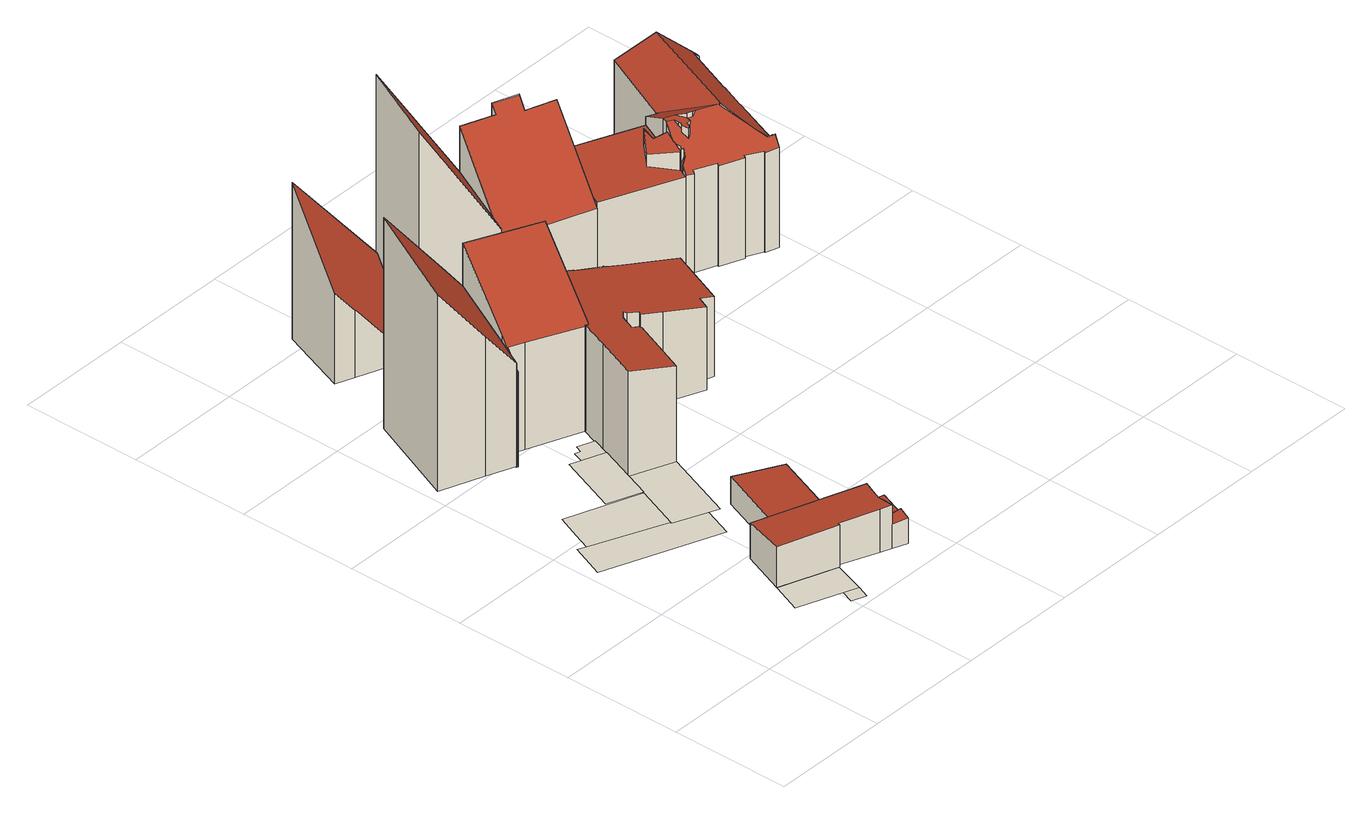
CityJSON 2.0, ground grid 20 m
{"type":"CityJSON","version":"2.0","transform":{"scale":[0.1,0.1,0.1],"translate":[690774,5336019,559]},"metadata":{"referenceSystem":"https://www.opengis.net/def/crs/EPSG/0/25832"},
"CityObjects":{
"building1":{"type":"Building","attributes":{"area_m2":55.53,"max_x":690797.88,"max_y":5336030,"min_x":690786.38,"min_y":5336021.5,"rf_extrusion_mode":"skip","rf_force_lod11":false,"rf_h_ground":560.53,"rf_h_pc_98p":0,"rf_h_roof_50p":0,"rf_h_roof_70p":0,"rf_h_roof_max":0,"rf_h_roof_min":0,"rf_is_glass_roof":false,"rf_nodata_frac":0.923,"rf_nodata_r":0,"rf_pc_select":"_HIGHEST_YET_INSUFFICIENT_COVERAGE","rf_pc_year":2026,"rf_pointcloud_unusable":true,"rf_pt_density":9.88,"rf_roof_planes":0,"rf_roof_type":"no points","rf_success":true,"rf_t_run":0,"source_file":"690_5336.gml"},"geometry":[{"type":"MultiSurface","lod":"0","boundaries":[[[0,1,2,3]]]}]},
"building2":{"type":"Building","attributes":{"area_m2":118.25,"max_x":690795.81,"max_y":5336057,"min_x":690774.81,"min_y":5336044,"rf_extrusion_mode":"skip","rf_force_lod11":false,"rf_h_ground":560.53,"rf_h_pc_98p":0,"rf_h_roof_50p":0,"rf_h_roof_70p":0,"rf_h_roof_max":0,"rf_h_roof_min":0,"rf_is_glass_roof":false,"rf_nodata_frac":0.958,"rf_nodata_r":0,"rf_pc_select":"_HIGHEST_YET_INSUFFICIENT_COVERAGE","rf_pc_year":2026,"rf_pointcloud_unusable":true,"rf_pt_density":6,"rf_roof_planes":0,"rf_roof_type":"no points","rf_success":true,"rf_t_run":0,"source_file":"690_5336.gml"},"geometry":[{"type":"MultiSurface","lod":"0","boundaries":[[[4,5,6,7,8,9,10]]]}]},
"building3":{"type":"Building","attributes":{"area_m2":5.8,"max_x":690795.94,"max_y":5336022.5,"min_x":690792.81,"min_y":5336019,"rf_extrusion_mode":"skip","rf_force_lod11":false,"rf_h_ground":560.53,"rf_h_pc_98p":0,"rf_h_roof_50p":0,"rf_h_roof_70p":0,"rf_h_roof_max":0,"rf_h_roof_min":0,"rf_is_glass_roof":false,"rf_nodata_frac":0.708,"rf_nodata_r":0,"rf_pc_select":"_HIGHEST_YET_INSUFFICIENT_COVERAGE","rf_pc_year":2026,"rf_pointcloud_unusable":true,"rf_pt_density":18.86,"rf_roof_planes":0,"rf_roof_type":"no planes","rf_success":true,"rf_t_run":0,"source_file":"690_5336.gml"},"geometry":[{"type":"MultiSurface","lod":"0","boundaries":[[[0,11,12,13]]]}]},
"building4":{"type":"Building","attributes":{"area_m2":101.1,"max_x":690793.38,"max_y":5336063.5,"min_x":690778.38,"min_y":5336051.5,"rf_extrusion_mode":"skip","rf_force_lod11":false,"rf_h_ground":560.47,"rf_h_pc_98p":0,"rf_h_roof_50p":0,"rf_h_roof_70p":0,"rf_h_roof_max":0,"rf_h_roof_min":0,"rf_is_glass_roof":false,"rf_nodata_frac":0.955,"rf_nodata_r":0,"rf_pc_select":"_HIGHEST_YET_INSUFFICIENT_COVERAGE","rf_pc_year":2026,"rf_pointcloud_unusable":true,"rf_pt_density":4,"rf_roof_planes":0,"rf_roof_type":"no points","rf_success":true,"rf_t_run":0,"source_file":"690_5336.gml"},"geometry":[{"type":"MultiSurface","lod":"0","boundaries":[[[9,8,14,15,16]]]}]},
"building5":{"type":"Building","attributes":{"area_m2":160.46,"max_x":690811.12,"max_y":5336037.5,"min_x":690788.38,"min_y":5336023,"rf_extrusion_mode":"standard","rf_force_lod11":false,"rf_h_ground":560.53,"rf_h_pc_98p":0,"rf_h_roof_50p":567.28,"rf_h_roof_70p":567.58,"rf_h_roof_max":568.03,"rf_h_roof_min":564.08,"rf_h_roof_ridge":564.94,"rf_is_glass_roof":false,"rf_nodata_frac":0.448,"rf_nodata_r":0,"rf_pc_select":"_HIGHEST_YET_INSUFFICIENT_COVERAGE","rf_pc_year":2026,"rf_pointcloud_unusable":false,"rf_pt_density":206.35,"rf_ridgelines":1,"rf_rmse_lod22":5.85,"rf_roof_planes":8,"rf_roof_type":"slanted","rf_success":true,"rf_t_run":27,"rf_volume_lod22":1024.24,"source_file":"690_5336.gml"},"children":["building5-1"]},
"building5-1":{"type":"BuildingPart","parents":["building5"],"geometry":[{"type":"Solid","lod":"2.2","boundaries":[[[[17,18,19,20,21,22,23,24,25,26]],[[27,18,17,28]],[[28,17,26,29]],[[29,26,25,30]],[[31,32,33,34]],[[35,36,34,37]],[[30,25,24,38]],[[39,20,19,40]],[[41,42,40,43]],[[44,22,21,32,31]],[[36,23,22,44]],[[37,34,33,42,41]],[[43,40,19,18,27]],[[32,21,20,39]],[[38,24,23,36,35]],[[36,44,31,34]],[[32,39,40,42,33]],[[38,35,37,41,43,27,28,29,30]]]],"semantics":{"surfaces":[{"type":"GroundSurface"},{"type":"WallSurface","on_footprint_edge":true},{"type":"WallSurface","on_footprint_edge":false},{"type":"RoofSurface","rf_azimuth":269.57,"rf_h_roof_50p":564.8,"rf_h_roof_70p":564.86,"rf_h_roof_max":564.98,"rf_h_roof_min":564.69,"rf_slope":6.66},{"type":"RoofSurface","rf_azimuth":268.84,"rf_h_roof_50p":564.18,"rf_h_roof_70p":564.22,"rf_h_roof_max":567.5,"rf_h_roof_min":564.03,"rf_slope":4.41},{"type":"RoofSurface","rf_azimuth":4.4,"rf_h_roof_50p":567.28,"rf_h_roof_70p":567.45,"rf_h_roof_max":567.97,"rf_h_roof_min":566.59,"rf_slope":6.6}],"values":[[0,1,1,1,2,2,1,1,2,1,1,2,1,1,1,3,4,5]]}}]},
"building6":{"type":"Building","attributes":{"area_m2":212.73,"max_x":690792.81,"max_y":5336096.5,"min_x":690774.56,"min_y":5336076.5,"rf_extrusion_mode":"standard","rf_force_lod11":false,"rf_h_ground":560.72,"rf_h_pc_98p":0,"rf_h_roof_50p":581.17,"rf_h_roof_70p":581.42,"rf_h_roof_max":581.67,"rf_h_roof_min":578.67,"rf_is_glass_roof":false,"rf_nodata_frac":0.914,"rf_nodata_r":0,"rf_pc_select":"_HIGHEST_YET_INSUFFICIENT_COVERAGE","rf_pc_year":2026,"rf_pointcloud_unusable":false,"rf_pt_density":9.86,"rf_ridgelines":0,"rf_rmse_lod22":3.4,"rf_roof_planes":2,"rf_roof_type":"slanted","rf_success":true,"rf_t_run":2,"rf_volume_lod22":5761.07,"source_file":"690_5336.gml"},"children":["building6-1"]},
"building6-1":{"type":"BuildingPart","parents":["building6"],"geometry":[{"type":"Solid","lod":"2.2","boundaries":[[[[45,46,47,48,49,50,51,52]],[[53,50,49,54]],[[55,51,50,53]],[[56,52,51,55]],[[57,46,45,58]],[[54,49,48,59]],[[59,48,47,60]],[[60,47,46,57]],[[58,45,52,56]],[[58,56,55,53,54,59,60,57]]]],"semantics":{"surfaces":[{"type":"GroundSurface"},{"type":"WallSurface","on_footprint_edge":true},{"type":"RoofSurface","rf_azimuth":119.22,"rf_h_roof_50p":587.95,"rf_h_roof_70p":591.27,"rf_h_roof_max":597.28,"rf_h_roof_min":578.45,"rf_slope":52.38}],"values":[[0,1,1,1,1,1,1,1,1,2]]}}]},
"building7":{"type":"Building","attributes":{"area_m2":65.28,"max_x":690797.19,"max_y":5336071,"min_x":690787.69,"min_y":5336059,"rf_extrusion_mode":"skip","rf_force_lod11":false,"rf_h_ground":560.67,"rf_h_pc_98p":0,"rf_h_roof_50p":0,"rf_h_roof_70p":0,"rf_h_roof_max":0,"rf_h_roof_min":0,"rf_is_glass_roof":false,"rf_nodata_frac":0.927,"rf_nodata_r":0,"rf_pc_select":"_HIGHEST_YET_INSUFFICIENT_COVERAGE","rf_pc_year":2026,"rf_pointcloud_unusable":true,"rf_pt_density":4.21,"rf_roof_planes":0,"rf_roof_type":"no points","rf_success":true,"rf_t_run":0,"source_file":"690_5336.gml"},"geometry":[{"type":"MultiSurface","lod":"0","boundaries":[[[61,62,63,64]]]}]},
"building8":{"type":"Building","attributes":{"area_m2":98.35,"max_x":690802.12,"max_y":5336063,"min_x":690790.44,"min_y":5336048.5,"rf_extrusion_mode":"skip","rf_force_lod11":false,"rf_h_ground":560.53,"rf_h_pc_98p":0,"rf_h_roof_50p":0,"rf_h_roof_70p":0,"rf_h_roof_max":0,"rf_h_roof_min":0,"rf_is_glass_roof":false,"rf_nodata_frac":0.774,"rf_nodata_r":0,"rf_pc_select":"_HIGHEST_YET_INSUFFICIENT_COVERAGE","rf_pc_year":2026,"rf_pointcloud_unusable":true,"rf_pt_density":48,"rf_roof_planes":0,"rf_roof_type":"no planes","rf_success":true,"rf_t_run":1,"source_file":"690_5336.gml"},"geometry":[{"type":"MultiSurface","lod":"0","boundaries":[[[65,66,67,7]]]}]},
"building9":{"type":"Building","attributes":{"area_m2":113.41,"max_x":690807.62,"max_y":5336048,"min_x":690794.75,"min_y":5336033,"rf_extrusion_mode":"standard","rf_force_lod11":false,"rf_h_ground":560.53,"rf_h_pc_98p":0,"rf_h_roof_50p":564.53,"rf_h_roof_70p":564.62,"rf_h_roof_max":564.78,"rf_h_roof_min":564.28,"rf_is_glass_roof":false,"rf_nodata_frac":0.458,"rf_nodata_r":0,"rf_pc_select":"_HIGHEST_YET_INSUFFICIENT_COVERAGE","rf_pc_year":2026,"rf_pointcloud_unusable":false,"rf_pt_density":127.12,"rf_ridgelines":0,"rf_rmse_lod22":5.97,"rf_roof_planes":1,"rf_roof_type":"horizontal","rf_success":true,"rf_t_run":19,"rf_volume_lod22":476.86,"source_file":"690_5336.gml"},"children":["building9-1"]},
"building9-1":{"type":"BuildingPart","parents":["building9"],"geometry":[{"type":"Solid","lod":"2.2","boundaries":[[[[68,69,70,71]],[[72,70,69,73]],[[74,71,70,72]],[[75,68,71,74]],[[73,69,68,75]],[[73,75,74,72]]]],"semantics":{"surfaces":[{"type":"GroundSurface"},{"type":"WallSurface","on_footprint_edge":true},{"type":"RoofSurface","rf_azimuth":113.95,"rf_h_roof_50p":564.74,"rf_h_roof_70p":564.91,"rf_h_roof_max":565.18,"rf_h_roof_min":564.3,"rf_slope":5.18}],"values":[[0,1,1,1,1,2]]}}]},
"building10":{"type":"Building","attributes":{"area_m2":12.14,"max_x":690798.31,"max_y":5336073,"min_x":690793.38,"min_y":5336069,"rf_extrusion_mode":"skip","rf_force_lod11":false,"rf_h_ground":560.62,"rf_h_pc_98p":0,"rf_h_roof_50p":0,"rf_h_roof_70p":0,"rf_h_roof_max":0,"rf_h_roof_min":0,"rf_is_glass_roof":false,"rf_nodata_frac":0.875,"rf_nodata_r":0,"rf_pc_select":"_HIGHEST_YET_INSUFFICIENT_COVERAGE","rf_pc_year":2026,"rf_pointcloud_unusable":true,"rf_pt_density":13.33,"rf_roof_planes":0,"rf_roof_type":"no points","rf_success":true,"rf_t_run":0,"source_file":"690_5336.gml"},"geometry":[{"type":"MultiSurface","lod":"0","boundaries":[[[76,77,78,79,80,81]]]}]},
"building11":{"type":"Building","attributes":{"area_m2":177.84,"max_x":690805,"max_y":5336092,"min_x":690786.44,"min_y":5336074.5,"rf_extrusion_mode":"standard","rf_force_lod11":false,"rf_h_ground":560.53,"rf_h_pc_98p":0,"rf_h_roof_50p":581.33,"rf_h_roof_70p":581.47,"rf_h_roof_max":581.72,"rf_h_roof_min":580.58,"rf_h_roof_ridge":581.75,"rf_is_glass_roof":false,"rf_nodata_frac":0.703,"rf_nodata_r":0,"rf_pc_select":"_HIGHEST_YET_INSUFFICIENT_COVERAGE","rf_pc_year":2026,"rf_pointcloud_unusable":false,"rf_pt_density":61.84,"rf_ridgelines":1,"rf_rmse_lod22":2.49,"rf_roof_planes":14,"rf_roof_type":"slanted","rf_success":true,"rf_t_run":11,"rf_volume_lod22":4073.27,"source_file":"690_5336.gml"},"children":["building11-1"]},
"building11-1":{"type":"BuildingPart","parents":["building11"],"geometry":[{"type":"Solid","lod":"2.2","boundaries":[[[[82,83,84,85,86,87,88,89]],[[90,88,87,91]],[[91,87,86,92]],[[93,84,83,94]],[[95,85,84,93]],[[96,89,88,90]],[[92,86,85,95]],[[97,82,89,96]],[[94,83,82,97]],[[94,97,96,90,91,92,95,93]]]],"semantics":{"surfaces":[{"type":"GroundSurface"},{"type":"WallSurface","on_footprint_edge":true},{"type":"RoofSurface","rf_azimuth":197.57,"rf_h_roof_50p":583.54,"rf_h_roof_70p":585.47,"rf_h_roof_max":588.56,"rf_h_roof_min":577.52,"rf_slope":34.72}],"values":[[0,1,1,1,1,1,1,1,1,2]]}}]},
"building12":{"type":"Building","attributes":{"area_m2":165.88,"max_x":690801.81,"max_y":5336120.5,"min_x":690784.88,"min_y":5336104,"rf_extrusion_mode":"standard","rf_force_lod11":false,"rf_h_ground":560.53,"rf_h_pc_98p":0,"rf_h_roof_50p":0,"rf_h_roof_70p":0,"rf_h_roof_max":0,"rf_h_roof_min":0,"rf_is_glass_roof":false,"rf_nodata_frac":0.89,"rf_nodata_r":0,"rf_pc_select":"_HIGHEST_YET_INSUFFICIENT_COVERAGE","rf_pc_year":2026,"rf_pointcloud_unusable":false,"rf_pt_density":40.11,"rf_ridgelines":0,"rf_rmse_lod22":0.914,"rf_roof_planes":3,"rf_roof_type":"slanted","rf_success":true,"rf_t_run":3,"rf_volume_lod22":2143.94,"source_file":"690_5336.gml"},"children":["building12-1"]},
"building12-1":{"type":"BuildingPart","parents":["building12"],"geometry":[{"type":"MultiSurface","lod":"2.2","boundaries":[[[98,99,100,101,102,103,104]],[[105,99,98,106]],[[107,99,105]],[[108,100,99,107]],[[109,101,100,108]],[[110,102,101,109]],[[106,98,104,111]],[[103,112,113]],[[111,104,113]],[[102,110,114]],[[112,103,114]],[[112,114,110,109,108,107,105,106,111,113]]],"semantics":{"surfaces":[{"type":"GroundSurface"},{"type":"WallSurface","on_footprint_edge":true},{"type":"RoofSurface","rf_azimuth":146.97,"rf_h_roof_50p":573.74,"rf_h_roof_70p":577.22,"rf_h_roof_max":587.28,"rf_h_roof_min":560.17,"rf_slope":56.96}],"values":[0,1,1,1,1,1,1,1,1,1,1,2]}}]},
"building13":{"type":"Building","attributes":{"area_m2":359.8,"max_x":690824.88,"max_y":5336087.5,"min_x":690795,"min_y":5336060.5,"rf_extrusion_mode":"standard","rf_force_lod11":false,"rf_h_ground":560.42,"rf_h_pc_98p":0,"rf_h_roof_50p":578.03,"rf_h_roof_70p":578.17,"rf_h_roof_max":578.72,"rf_h_roof_min":577.47,"rf_h_roof_ridge":578.34,"rf_is_glass_roof":false,"rf_nodata_frac":0.672,"rf_nodata_r":0,"rf_pc_select":"_HIGHEST_YET_INSUFFICIENT_COVERAGE","rf_pc_year":2026,"rf_pointcloud_unusable":false,"rf_pt_density":48.74,"rf_ridgelines":6,"rf_rmse_lod22":4.66,"rf_roof_planes":23,"rf_roof_type":"slanted","rf_success":true,"rf_t_run":31,"rf_volume_lod22":5923.15,"source_file":"690_5336.gml"},"children":["building13-1"]},
"building13-1":{"type":"BuildingPart","parents":["building13"],"geometry":[{"type":"Solid","lod":"2.2","boundaries":[[[[115,116,117,118,119,120,121,122,123,124,125,126,127,128,129,130,131,132,133,134,135,136,137,138,139]],[[140,123,122,141]],[[142,124,123,140]],[[143,131,130,144]],[[145,132,131,143]],[[146,128,127,147]],[[148,129,128,146]],[[144,130,129,148]],[[149,126,125,150]],[[150,125,124,142]],[[151,116,115,152]],[[147,127,126,149]],[[153,119,118,154]],[[152,115,139,155]],[[141,122,121,156]],[[157,120,119,153]],[[156,121,120,157]],[[154,118,117,158]],[[158,117,116,151]],[[155,139,138,159]],[[159,138,137,160]],[[160,137,136,161]],[[161,136,135,162]],[[163,133,132,145]],[[164,134,133,163]],[[162,135,134,164]],[[162,164,163,145,143,144,148,146,147,149,150,142,140,141,156,157,153,154,158,151,152,155,159,160,161]]]],"semantics":{"surfaces":[{"type":"GroundSurface"},{"type":"WallSurface","on_footprint_edge":true},{"type":"RoofSurface","rf_azimuth":114.53,"rf_h_roof_50p":577.24,"rf_h_roof_70p":577.86,"rf_h_roof_max":578.81,"rf_h_roof_min":574.19,"rf_slope":11.82}],"values":[[0,1,1,1,1,1,1,1,1,1,1,1,1,1,1,1,1,1,1,1,1,1,1,1,1,1,2]]}}]},
"building14":{"type":"Building","attributes":{"area_m2":167.84,"max_x":690814.25,"max_y":5336116,"min_x":690797.38,"min_y":5336099.5,"rf_extrusion_mode":"standard","rf_force_lod11":false,"rf_h_ground":560.53,"rf_h_pc_98p":0,"rf_h_roof_50p":0,"rf_h_roof_70p":0,"rf_h_roof_max":0,"rf_h_roof_min":0,"rf_is_glass_roof":false,"rf_nodata_frac":0.852,"rf_nodata_r":0,"rf_pc_select":"_HIGHEST_YET_INSUFFICIENT_COVERAGE","rf_pc_year":2026,"rf_pointcloud_unusable":false,"rf_pt_density":40.52,"rf_ridgelines":0,"rf_rmse_lod22":5.14,"rf_roof_planes":5,"rf_roof_type":"slanted","rf_success":true,"rf_t_run":5,"rf_volume_lod22":4903.26,"source_file":"690_5336.gml"},"children":["building14-1"]},
"building14-1":{"type":"BuildingPart","parents":["building14"],"geometry":[{"type":"Solid","lod":"2.2","boundaries":[[[[165,103,166,167]],[[168,103,165,169]],[[169,165,167,170]],[[171,166,103,168]],[[170,167,166,171]],[[170,171,168,169]]]],"semantics":{"surfaces":[{"type":"GroundSurface"},{"type":"WallSurface","on_footprint_edge":true},{"type":"RoofSurface","rf_azimuth":116.4,"rf_h_roof_50p":589.91,"rf_h_roof_70p":594.26,"rf_h_roof_max":601.81,"rf_h_roof_min":578.36,"rf_slope":58.26}],"values":[[0,1,1,1,1,2]]}}]},
"building15":{"type":"Building","attributes":{"area_m2":195.93,"max_x":690828.19,"max_y":5336111,"min_x":690809.56,"min_y":5336094,"rf_extrusion_mode":"standard","rf_force_lod11":false,"rf_h_ground":560.42,"rf_h_pc_98p":0,"rf_h_roof_50p":0,"rf_h_roof_70p":0,"rf_h_roof_max":0,"rf_h_roof_min":0,"rf_is_glass_roof":false,"rf_nodata_frac":0.833,"rf_nodata_r":0,"rf_pc_select":"_HIGHEST_YET_INSUFFICIENT_COVERAGE","rf_pc_year":2026,"rf_pointcloud_unusable":false,"rf_pt_density":27.51,"rf_ridgelines":0,"rf_rmse_lod22":0.571,"rf_roof_planes":7,"rf_roof_type":"slanted","rf_success":true,"rf_t_run":6,"rf_volume_lod22":4307.54,"source_file":"690_5336.gml"},"children":["building15-1"]},
"building15-1":{"type":"BuildingPart","parents":["building15"],"geometry":[{"type":"Solid","lod":"2.2","boundaries":[[[[172,173,174,175,176,177,178,179]],[[180,178,177,181]],[[182,179,178,180]],[[181,177,176,183]],[[183,176,175,184]],[[185,173,172,186]],[[184,175,174,187]],[[187,174,173,185]],[[186,172,179,182]],[[186,182,180,181,183,184,187,185]]]],"semantics":{"surfaces":[{"type":"GroundSurface"},{"type":"WallSurface","on_footprint_edge":true},{"type":"RoofSurface","rf_azimuth":202.3,"rf_h_roof_50p":582.61,"rf_h_roof_70p":584.97,"rf_h_roof_max":589.46,"rf_h_roof_min":576.65,"rf_slope":42.08}],"values":[[0,1,1,1,1,1,1,1,1,2]]}}]},
"building16":{"type":"Building","attributes":{"area_m2":160.98,"max_x":690840.81,"max_y":5336104.5,"min_x":690823.75,"min_y":5336088.5,"rf_extrusion_mode":"standard","rf_force_lod11":false,"rf_h_ground":560.47,"rf_h_pc_98p":0,"rf_h_roof_50p":577.92,"rf_h_roof_70p":581.08,"rf_h_roof_max":581.42,"rf_h_roof_min":577.33,"rf_h_roof_ridge":575.52,"rf_is_glass_roof":false,"rf_nodata_frac":0.59,"rf_nodata_r":0,"rf_pc_select":"_HIGHEST_YET_INSUFFICIENT_COVERAGE","rf_pc_year":2026,"rf_pointcloud_unusable":false,"rf_pt_density":104.17,"rf_ridgelines":1,"rf_rmse_lod22":4.1,"rf_roof_planes":19,"rf_roof_type":"slanted","rf_success":true,"rf_t_run":26,"rf_volume_lod22":2927.61,"source_file":"690_5336.gml"},"children":["building16-1"]},
"building16-1":{"type":"BuildingPart","parents":["building16"],"geometry":[{"type":"Solid","lod":"2.2","boundaries":[[[[188,189,190,191,192,193]],[[194,189,188,195]],[[195,188,193,196]],[[196,193,192,197]],[[198,199,200,201]],[[202,203,199,198]],[[204,205,203,202]],[[205,190,189,194]],[[201,200,206,207]],[[207,206,208,209]],[[209,208,191,190,205,204]],[[197,192,191,208]],[[209,204,202,198,201,207]],[[197,208,206,200,199,203,205,194,195,196]]]],"semantics":{"surfaces":[{"type":"GroundSurface"},{"type":"WallSurface","on_footprint_edge":true},{"type":"WallSurface","on_footprint_edge":false},{"type":"RoofSurface","rf_azimuth":254.69,"rf_h_roof_50p":581.02,"rf_h_roof_70p":581.24,"rf_h_roof_max":581.74,"rf_h_roof_min":580.41,"rf_slope":20.85},{"type":"RoofSurface","rf_azimuth":193.07,"rf_h_roof_50p":578.56,"rf_h_roof_70p":578.87,"rf_h_roof_max":581.61,"rf_h_roof_min":577.54,"rf_slope":8.1}],"values":[[0,1,1,1,2,2,2,1,2,2,1,1,3,4]]}}]},
"building17":{"type":"Building","attributes":{"area_m2":28.83,"max_x":690843.75,"max_y":5336116,"min_x":690836.75,"min_y":5336109,"rf_extrusion_mode":"standard","rf_force_lod11":false,"rf_h_ground":561.78,"rf_h_pc_98p":0,"rf_h_roof_50p":567.28,"rf_h_roof_70p":567.33,"rf_h_roof_max":567.72,"rf_h_roof_min":565.97,"rf_h_roof_ridge":566.11,"rf_is_glass_roof":false,"rf_nodata_frac":0.404,"rf_nodata_r":0,"rf_pc_select":"_HIGHEST_YET_INSUFFICIENT_COVERAGE","rf_pc_year":2026,"rf_pointcloud_unusable":false,"rf_pt_density":176.65,"rf_ridgelines":1,"rf_rmse_lod22":1.55,"rf_roof_planes":4,"rf_roof_type":"slanted","rf_success":true,"rf_t_run":8,"rf_volume_lod22":154.8,"source_file":"690_5336.gml"},"children":["building17-1"]},
"building17-1":{"type":"BuildingPart","parents":["building17"],"geometry":[{"type":"Solid","lod":"2.2","boundaries":[[[[210,211,212,213,214,215]],[[216,214,213,217]],[[218,215,214,216]],[[219,210,215,218]],[[217,213,212,220]],[[220,212,211,221]],[[221,211,210,219]],[[221,219,218,216,217,220]]]],"semantics":{"surfaces":[{"type":"GroundSurface"},{"type":"WallSurface","on_footprint_edge":true},{"type":"RoofSurface","rf_azimuth":131.5,"rf_h_roof_50p":567.17,"rf_h_roof_70p":567.31,"rf_h_roof_max":567.67,"rf_h_roof_min":566.71,"rf_slope":9.37}],"values":[[0,1,1,1,1,1,1,2]]}}]},
"building18":{"type":"Building","attributes":{"area_m2":337.88,"max_x":690859.69,"max_y":5336112,"min_x":690836.62,"min_y":5336083,"rf_extrusion_mode":"standard","rf_force_lod11":false,"rf_h_ground":560.47,"rf_h_pc_98p":0,"rf_h_roof_50p":581.67,"rf_h_roof_70p":582.47,"rf_h_roof_max":583.53,"rf_h_roof_min":578.42,"rf_h_roof_ridge":583.59,"rf_is_glass_roof":false,"rf_nodata_frac":0,"rf_nodata_r":0,"rf_pc_select":"PREFERRED_AND_LATEST","rf_pc_year":2026,"rf_pointcloud_unusable":false,"rf_pt_density":1306.06,"rf_ridgelines":13,"rf_rmse_lod22":2.63,"rf_roof_planes":34,"rf_roof_type":"slanted","rf_success":true,"rf_t_run":177,"rf_volume_lod22":7024.22,"source_file":"690_5336.gml"},"children":["building18-1"]},
"building18-1":{"type":"BuildingPart","parents":["building18"],"geometry":[{"type":"Solid","lod":"2.2","boundaries":[[[[222,223,224,225,226,227,228,229,230,231,232,233,189,234,235,236,237,238,239,240,241,242,243,244,245,246,247,248,249,250]],[[251,252,253,254]],[[255,256,252,251]],[[257,239,238,258]],[[259,240,239,257]],[[258,238,237,260]],[[260,237,236,261]],[[262,225,224,263]],[[263,224,223,264]],[[265,234,189,266]],[[267,235,234,265]],[[268,229,228,269]],[[269,228,227,270]],[[271,272,230,229,268]],[[273,233,232,274]],[[275,226,225,262]],[[276,250,249,277]],[[278,222,250,276]],[[277,249,248,279]],[[280,281,282,283]],[[284,242,241,285]],[[285,241,240,259]],[[286,231,230,272]],[[266,189,233,273]],[[287,288,289,290]],[[291,292,288]],[[293,294,295,296]],[[296,295,297]],[[283,282,297]],[[298,299,300]],[[301,247,246,281,280]],[[279,248,247,301]],[[281,246,245,302]],[[303,286,304,305]],[[274,232,231,286,303]],[[270,227,226,275]],[[261,236,235,267]],[[305,304,256,255]],[[306,307,308,309]],[[299,298,288,287]],[[290,289,310]],[[294,293,311]],[[309,308,292,291]],[[312,313,307,306]],[[314,315,316,317]],[[264,223,222,278]],[[317,316,313,312]],[[318,319,320]],[[254,253,272,271]],[[319,318,315,314]],[[302,245,244,321]],[[321,244,243,322]],[[322,243,242,284]],[[267,323,294,311,260,261]],[[272,253,252,256,304,286]],[[319,314,317,312,306,309,291,288,298,300,273,274,320]],[[315,318,320,274,303,305,255,251,254,271,268,269,270,275,262,263,264,278,276,277,279,301,280,283,297,295,294,323,310,289,288,292,308,307,313,316]],[[322,284,285,259,257,258,260,311,293,296,297,282,281,302,321]],[[323,267,265,266,273,300,299,287,290,310]]]],"semantics":{"surfaces":[{"type":"GroundSurface"},{"type":"WallSurface","on_footprint_edge":false},{"type":"WallSurface","on_footprint_edge":true},{"type":"RoofSurface","rf_azimuth":291.26,"rf_h_roof_50p":582.03,"rf_h_roof_70p":582.65,"rf_h_roof_max":583.76,"rf_h_roof_min":580.17,"rf_slope":24.99},{"type":"RoofSurface","rf_azimuth":265.19,"rf_h_roof_50p":577.81,"rf_h_roof_70p":580.14,"rf_h_roof_max":581.26,"rf_h_roof_min":576.89,"rf_slope":57.69},{"type":"RoofSurface","rf_azimuth":168.34,"rf_h_roof_50p":583.22,"rf_h_roof_70p":583.31,"rf_h_roof_max":583.72,"rf_h_roof_min":582.98,"rf_slope":7.25},{"type":"RoofSurface","rf_azimuth":200.18,"rf_h_roof_50p":580.36,"rf_h_roof_70p":581.52,"rf_h_roof_max":583.72,"rf_h_roof_min":577.89,"rf_slope":42.23},{"type":"RoofSurface","rf_azimuth":111.38,"rf_h_roof_50p":580.86,"rf_h_roof_70p":581.96,"rf_h_roof_max":583.76,"rf_h_roof_min":577.63,"rf_slope":42.17},{"type":"RoofSurface","rf_azimuth":26.42,"rf_h_roof_50p":582.22,"rf_h_roof_70p":582.7,"rf_h_roof_max":583.72,"rf_h_roof_min":580.13,"rf_slope":29.79}],"values":[[0,1,1,2,2,2,2,2,2,2,2,2,2,2,2,2,2,2,2,1,2,2,2,2,1,1,1,1,1,1,2,2,2,1,2,2,2,1,1,1,1,1,1,1,1,2,1,1,1,1,2,2,2,3,4,5,6,7,8]]}}]}
},
"vertices":[
[220,24,15],[238,76,15],[144,110,15],[124,59,15],
[8,324,15],[199,251,15],[218,301,15],[164,323,15],[165,325,15],[44,376,15],[31,382,15],
[196,33,15],[188,11,15],[211,2,15],
[194,400,15],[72,445,15],[55,405,15],
[144,111,15],[173,185,15],[345,118,15],[371,108,15],[354,63,15],[345,41,15],[321,50,15],[302,57,15],[241,81,15],[239,76,15],[173,185,76],[144,111,85],[239,76,88],[241,81,87],[354,63,60],[354,63,52],[324,68,50],[324,68,57],[321,50,90],[321,50,56],[324,68,88],[302,57,89],[371,108,53],[345,118,51],[326,80,86],[326,80,50],[345,118,82],[345,41,59],
[71,775,17],[163,740,17],[183,732,17],[188,730,17],[143,619,17],[124,575,17],[78,592,17],[6,619,17],[124,575,194],[143,619,201],[78,592,257],[6,619,356],[163,740,255],[71,775,381],[188,730,220],[183,732,227],
[137,421,17],[194,400,17],[232,501,17],[175,522,17],
[235,294,15],[281,415,15],[210,442,15],
[208,171,15],[254,291,15],[336,259,15],[291,139,15],[336,259,54],[254,291,62],[291,139,53],[208,171,61],
[194,515,16],[232,501,16],[243,532,16],[215,542,16],[211,531,16],[201,534,16],
[165,594,15],[139,604,15],[126,574,15],[124,575,15],[143,619,15],[188,730,15],[310,683,15],[259,557,15],[310,683,288],[188,730,294],[143,619,212],[126,574,178],[139,604,200],[124,575,178],[259,557,195],[165,594,199],
[205,862,15],[140,887,15],[109,898,15],[152,1014,15],[278,966,15],[234,850,15],[205,861,15],[140,887,131],[205,862,44],[140,887,130],[109,898,171],[152,1014,285],[278,966,117],[205,861,43],[234,850,4],[226,853,15],[238,861,15],
[315,543,14],[306,519,14],[316,515,14],[318,511,14],[281,415,14],[210,443,14],[236,512,14],[253,559,14],[259,557,14],[310,683,14],[352,667,14],[352,666,14],[395,649,14],[396,650,14],[401,647,14],[423,638,14],[509,605,14],[471,509,14],[449,517,14],[440,496,14],[376,522,14],[344,535,14],[347,541,14],[330,548,14],[327,553,14],[259,557,196],[253,559,198],[310,683,198],[509,605,153],[423,638,172],[471,509,152],[396,650,179],[395,649,179],[401,647,177],[352,666,188],[352,667,188],[306,519,184],[315,543,185],[281,415,180],[318,511,181],[327,553,183],[236,512,197],[210,443,196],[316,515,182],[330,548,182],[347,541,178],[344,535,178],[376,522,171],[449,517,157],[440,496,157],
[355,803,15],[279,969,15],[403,921,15],[234,850,403],[355,803,193],[403,921,210],[279,969,423],
[497,748,14],[355,803,14],[403,921,14],[457,900,14],[461,912,14],[501,896,14],[494,880,14],[542,862,14],[494,880,286],[501,896,303],[542,862,287],[461,912,302],[457,900,290],[355,803,174],[497,748,177],[403,921,289],
[539,856,15],[668,806,15],[647,748,15],[633,711,15],[627,697,15],[497,748,15],[668,806,201],[539,856,204],[497,748,188],[627,697,185],[633,780,226],[633,780,196],[604,749,191],[604,749,212],[628,758,222],[628,758,193],[647,748,228],[647,748,192],[632,711,187],[632,711,219],[633,711,187],[633,711,219],
[658,902,28],[627,913,28],[628,915,28],[651,971,28],[698,958,28],[666,899,28],[698,958,79],[651,971,87],[666,899,77],[658,902,78],[628,915,83],[627,913,83],
[742,651,15],[714,664,15],[713,661,15],[674,676,15],[675,679,15],[639,693,15],[637,690,15],[626,695,15],[630,705,15],[639,729,15],[648,751,15],[651,759,15],[685,799,15],[687,804,15],[743,929,15],[800,901,15],[855,875,15],[857,874,15],[855,869,15],[847,872,15],[814,789,15],[816,788,15],[799,745,15],[801,745,15],[767,657,15],[766,657,15],[770,655,15],[764,642,15],[742,649,15],[646,717,214],[646,717,199],[641,710,190],[641,710,207],[642,718,214],[642,718,192],[857,874,188],[855,875,190],[855,869,188],[800,901,245],[743,929,215],[674,676,188],[713,661,188],[714,664,190],[685,799,215],[668,806,216],[687,804,212],[626,695,189],[637,690,188],[639,693,192],[630,705,199],[630,705,172],[651,759,244],[648,751,244],[675,679,191],[742,649,186],[764,642,187],[742,651,188],[770,655,201],[767,657,201],[767,657,192],[759,659,200],[759,659,201],[814,789,196],[847,872,196],[639,729,189],[677,737,249],[677,737,241],[685,734,240],[685,734,249],[676,731,240],[676,731,235],[729,721,246],[729,721,244],[728,721,243],[728,721,246],[751,675,211],[677,738,241],[677,738,248],[669,752,243],[766,657,201],[801,745,192],[639,729,222],[644,721,196],[644,721,217],[666,723,240],[666,723,226],[668,729,231],[668,729,240],[693,736,245],[732,726,245],[661,721,239],[661,721,222],[661,734,241],[661,734,233],[658,731,230],[658,731,241],[660,739,237],[660,739,242],[659,746,243],[799,745,194],[816,788,194],[728,722,244]
]}
